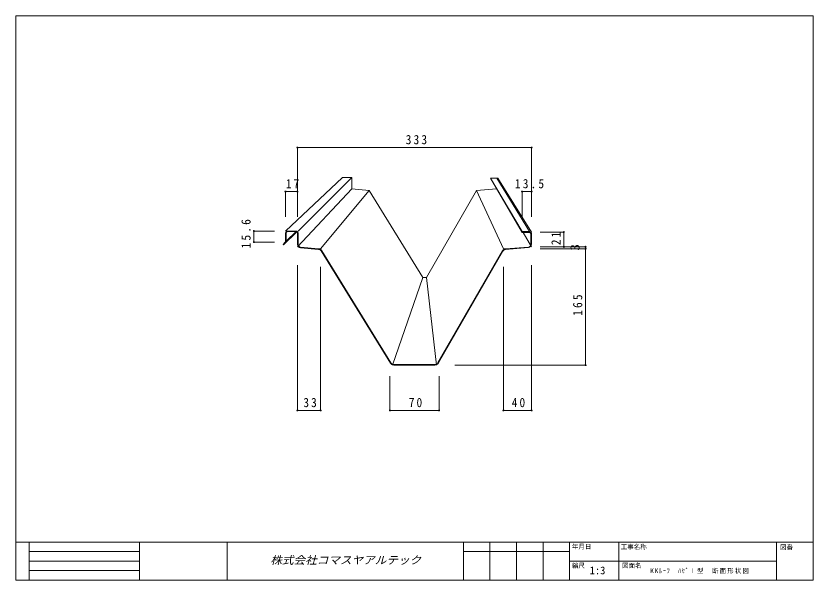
# Model space of a CAD drawing. Units: millimetres at full size, sheet at 1:3. Extents: x -567 to 567, y -401 to 401.
import ezdxf
from ezdxf.enums import TextEntityAlignment as Align

# ---------------------------------------------------------------- set-up
doc = ezdxf.new("R2010")
doc.units = ezdxf.units.MM
doc.header["$LTSCALE"] = 3
doc.header["$PDMODE"] = 32
doc.header["$PDSIZE"] = 1.5
doc.layers.add('0-0_0', color=4, linetype='Continuous', lineweight=18)
doc.layers.add('0-3_LAYER004', color=7, linetype='Continuous', lineweight=18)
doc.styles.add('HG丸ｺﾞｼｯｸM-PRO', font='')
doc.styles.add('ＭＳ ゴシック', font='')
doc.styles.get('HG丸ｺﾞｼｯｸM-PRO').set_extended_font_data('HG丸ｺﾞｼｯｸM-PRO')
doc.styles.get('ＭＳ ゴシック').set_extended_font_data('MS Gothic')

msp = doc.modelspace()

# ---------------------------------------------------------------- linework, layer by layer
at = {"layer": '0-0_0'}
for p, q in [((-166.5, 213.878), (-166.5, 115.554)), ((-166.5, 213.878), (166.5, 213.878)), ((166.5, 213.878), (166.5, 115.554)), ((-183.5, 151.28), (-183.5, 115.554)), ((-183.5, 151.28), (-166.5, 151.28)), ((-166.5, 151.28), (-166.5, 115.554)), ((153, 151.28), (166.5, 151.28)), ((153, 151.28), (153, 115.554)), ((166.5, 151.28), (166.5, 115.554)), ((-228.459, 95.207), (-199.103, 95.207)), ((-228.459, 79.607), (-228.459, 95.207)), ((212.346, 93.707), (178.813, 93.707)), ((212.346, 72.707), (212.346, 93.707)), ((-228.459, 79.607), (-199.103, 79.607)), ((212.346, 72.707), (178.813, 72.707)), ((243.34, 72.707), (178.813, 72.707)), ((243.34, 72.707), (178.813, 72.707)), ((243.34, 69.707), (178.813, 69.707)), ((243.34, 69.707), (243.34, 72.707)), ((243.34, -95.293), (243.34, 69.707)), ((-166.5, -159.878), (-166.5, 46.609)), ((166.5, -159.878), (166.5, 46.641)), ((-133.5, -159.878), (-133.5, 44.275)), ((126.5, -159.878), (126.5, 44.209)), ((243.34, -95.293), (57.353, -95.293)), ((-35, -159.878), (-35, -111.303)), ((35, -159.878), (35, -111.303)), ((-166.5, -159.878), (-133.5, -159.878)), ((-35, -159.878), (35, -159.878)), ((126.5, -159.878), (166.5, -159.878))]:
    msp.add_line(p, q, dxfattribs=at)
at = {"layer": '0-0_0', "color": 7}
for p, q in [((-183.5, 95.207), (-102.452, 171.289)), ((-89.097, 171.289), (-165.7, 95.207)), ((153, 94.507), (107.984, 170.398)), ((107.984, 170.28), (153, 93.707)), ((153, 92.907), (107.984, 170.162)), ((-166.5, 72.707), (-89.097, 155.045)), ((-133.5, 69.707), (-64.401, 152.8)), ((-89.097, 155.045), (-64.401, 152.8)), ((11.933, 29.32), (-64.401, 152.8)), ((17.057, 29.32), (88.152, 152.8)), ((88.152, 152.8), (116.847, 154.952)), ((88.152, 152.8), (126.5, 69.707)), ((-186.47, 75.506), (-167.161, 93.892)), ((-168.462, 94.367), (-182.7, 80.932)), ((166.5, 72.707), (154.623, 92.907)), ((-31.5, -95.293), (11.933, 29.32)), ((17.057, 29.32), (11.933, 29.32)), ((17.057, 29.32), (31.5, -95.293)), ((-391.077, -346.95), (-391.077, -400.95))]:
    msp.add_line(p, q, dxfattribs=at)
at = {"layer": '0-0_0', "color": 5}
for p, q in [((-183.5, 92.407), (-183.5, 80.932)), ((-182.7, 92.407), (-182.7, 80.932)), ((-168.5, 95.207), (-180.7, 95.207)), ((-168.5, 94.407), (-180.7, 94.407)), ((-166.5, 76.287), (-166.5, 92.407)), ((-165.7, 76.287), (-165.7, 92.407)), ((153, 93.407), (153, 94.007)), ((153.5, 94.507), (163.7, 94.507)), ((153.5, 92.907), (163.7, 92.907)), ((163.7, 93.707), (153.8, 93.707)), ((163.7, 93.707), (163.7, 94.507)), ((165.7, 76.358), (165.7, 90.907)), ((166.5, 76.358), (166.5, 90.907)), ((-184.437, 78.67), (-187.036, 76.071)), ((-187.036, 76.071), (-186.47, 75.506)), ((-183.872, 78.104), (-186.47, 75.506)), ((-162.135, 71.507), (-136.457, 69.172)), ((-162.062, 72.303), (-136.385, 69.969)), ((129.561, 69.936), (161.999, 72.369)), ((129.621, 69.139), (162.059, 71.571)), ((-34.141, -92.543), (-132.657, 66.822)), ((-33.46, -92.122), (-131.977, 67.243)), ((33.403, -91.988), (124.968, 67.047)), ((34.096, -92.387), (125.662, 66.647)), ((29.07, -94.493), (-29.207, -94.493)), ((29.07, -95.293), (-29.207, -95.293))]:
    msp.add_line(p, q, dxfattribs=at)
at = {"layer": '0-0_0', "color": 7}
for points in [[(-89.097, 155.045), (-89.097, 171.289), (-102.452, 171.289)], [(163.7, 94.507), (116.93, 170.398), (107.984, 170.398), (107.984, 170.162)], [(117.003, 170.28), (118.389, 170.28), (166.5, 93.707)]]:
    msp.add_lwpolyline(points, dxfattribs=at)
at = {"layer": '0-0_0', "color": 5}
for centre, radius, start, end in [((-180.7, 92.407), 2.8, 90, 180), ((-180.7, 92.407), 2, 90, 180), ((-168.5, 92.407), 2.8, 0, 90), ((-168.5, 92.407), 2, 0, 90), ((153.5, 94.007), 0.5, 90, 180), ((153.5, 93.407), 0.5, 180, 270), ((163.7, 90.907), 2.8, 0, 90), ((163.7, 90.907), 2, 0, 90), ((-186.7, 80.932), 3.2, 315, 0), ((-186.7, 80.932), 4, 315, 0), ((-161.7, 76.287), 4.8, 180, 264.80557), ((-161.7, 76.287), 4, 180, 264.80557), ((-136.91, 64.193), 5, 31.7236, 84.80557), ((-136.91, 64.193), 5.8, 31.7236, 84.80557), ((129.995, 64.153), 5.8, 94.28915, 150.06849), ((129.995, 64.153), 5, 94.28915, 150.06849), ((161.7, 76.358), 4, 274.28915, 0), ((161.7, 76.358), 4.8, 274.28915, 0), ((-29.207, -89.493), 5.8, 211.7236, 270), ((-29.207, -89.493), 5, 211.7236, 270), ((29.07, -89.493), 5, 270, 330.06849), ((29.07, -89.493), 5.8, 270, 330.06849)]:
    msp.add_arc(centre, radius, start, end, dxfattribs=at)
at = {"layer": '0-0_0'}
for p in [(-166.5, 213.878), (166.5, 213.878), (-183.5, 151.28), (-166.5, 151.28), (153, 151.28), (166.5, 151.28), (-228.459, 95.207), (212.346, 93.707), (-228.459, 79.607), (212.346, 72.707), (243.34, 72.707), (243.34, 69.707), (243.34, -95.293), (-166.5, -159.878), (-133.5, -159.878), (-35, -159.878), (35, -159.878), (126.5, -159.878), (166.5, -159.878)]:
    msp.add_point(p, dxfattribs=at)
at = {"layer": '0-3_LAYER004'}
for p, q in [((-567, -346.95), (567, -346.95)), ((-548.1, -346.95), (-548.1, -400.95)), ((-266.54, -346.95), (-266.54, -400.95)), ((69.525, -346.95), (69.525, -400.95)), ((107.325, -346.95), (107.325, -400.95)), ((145.125, -346.95), (145.125, -400.95)), ((182.925, -346.95), (182.925, -400.95)), ((220.725, -346.95), (220.725, -400.95)), ((290.925, -346.95), (290.925, -400.95)), ((514.857, -346.95), (514.857, -400.95)), ((-548.1, -360.45), (-391.077, -360.45)), ((220.725, -360.45), (69.525, -360.45)), ((-548.1, -373.95), (-391.077, -373.95)), ((514.857, -373.95), (220.725, -373.95)), ((-548.1, -387.45), (-391.077, -387.45))]:
    msp.add_line(p, q, dxfattribs=at)
msp.add_lwpolyline([(-567, 400.95), (567, 400.95), (567, -400.95), (-567, -400.95)], close=True, dxfattribs=at)

# ---------------------------------------------------------------- texts
at = {"layer": '0-0_0', "color": 7, "style": 'ＭＳ ゴシック'}
msp.add_text('3', height=13.2, rotation=90, dxfattribs=at).set_placement((238.84, 67.457), align=Align.BOTTOM_LEFT)
at = {"layer": '0-0_0', "color": 3, "style": 'HG丸ｺﾞｼｯｸM-PRO', "oblique": 15, "width": 1.1}
msp.add_text('株式会社コマスヤアルテック', height=11, dxfattribs=at).set_placement((-205.007, -381.45), align=Align.BOTTOM_LEFT)
at = {"layer": '0-0_0', "color": 7, "attachment_point": 7, "style": 'ＭＳ ゴシック'}
for s, insert, char_height in [('\\T1.38;\\W0.9;333', (-12.5, 218.378), 13.2), ('\\T1.36;\\W0.9;17', (-183.125, 155.78), 13.2), ('\\T1.38;\\W0.9;13.5', (142.875, 155.78), 13.2), ('\\T1.36;\\W0.9;33', (-158.125, -155.378), 13.2), ('\\T1.36;\\W0.9;70', (-8.125, -155.378), 13.2), ('\\T1.36;\\W0.9;40', (138.375, -155.378), 13.2), ('\\T1.23;\\W0.95;KKﾙｰﾌ\u3000ﾊｾﾞⅠ型\u3000断面形状図', (335.391, -391.95), 6.598)]:
    msp.add_mtext(s, dxfattribs=dict(at, insert=insert, char_height=char_height))
at = {"layer": '0-0_0', "color": 7, "char_height": 13.2, "attachment_point": 7, "rotation": 90, "style": 'ＭＳ ゴシック'}
for s, insert in [('\\T1.38;\\W0.9;15.6', (-232.959, 70.532)), ('\\T1.36;\\W0.9;21', (207.846, 75.082)), ('\\T1.38;\\W0.9;165', (238.84, -25.293))]:
    msp.add_mtext(s, dxfattribs=dict(at, insert=insert))
at = {"layer": '0-3_LAYER004', "style": 'ＭＳ ゴシック'}
for s, height, p in [('年月日', 6.598, (224, -358.65)), ('工事名称', 6.598, (293.4, -359.05)), ('図番', 6.598, (520, -359.55)), ('縮尺', 6.598, (223.9, -385.65)), ('1:3', 11, (249.15, -396.05)), ('図面名', 6.598, (295.3, -385.65))]:
    msp.add_text(s, height=height, dxfattribs=at).set_placement(p, align=Align.BOTTOM_LEFT)

doc.saveas('drawing.dxf')
